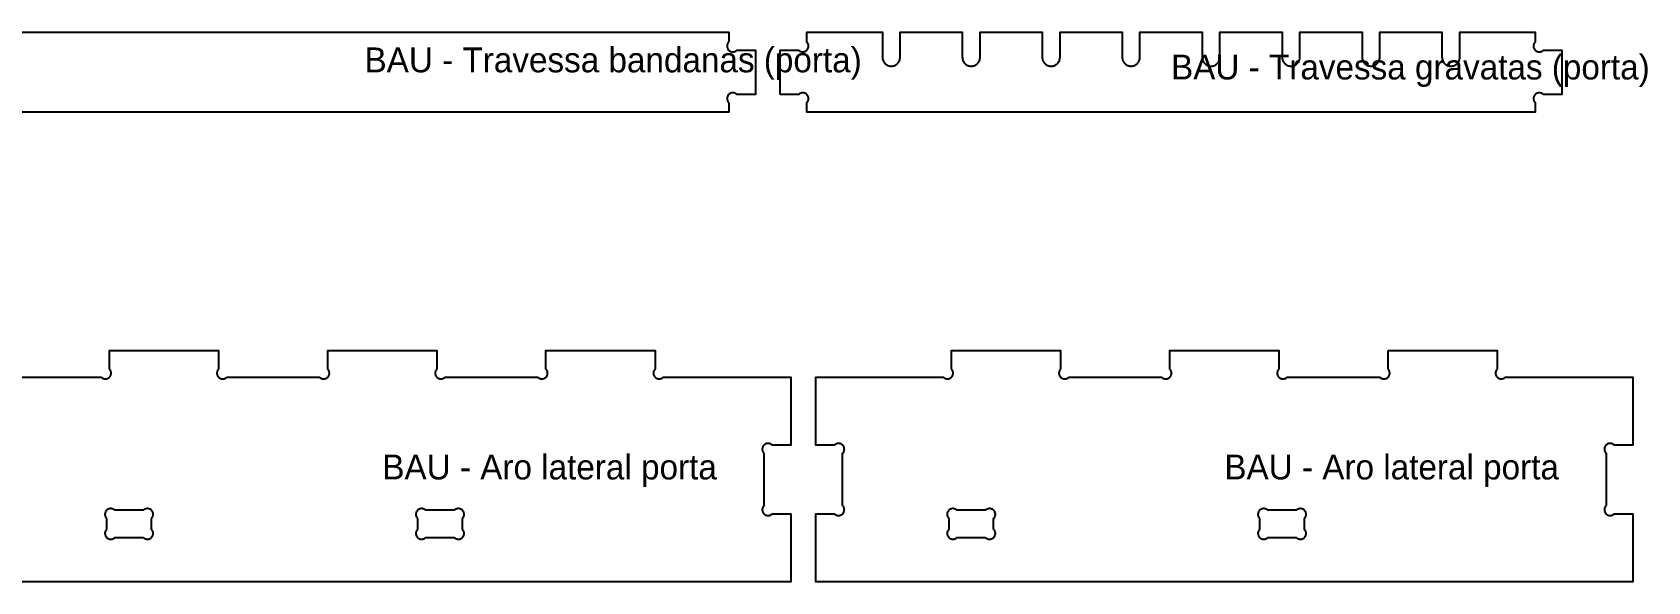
# Model space of a CAD drawing. Header units: millimetres. Extents: x 0 to 2750, y 0 to 1840.
# Drawn here: x 953 to 1862, y 466 to 775 of the extents above; entities that cross this region are included whole.
import ezdxf

# ---------------------------------------------------------------- set-up
doc = ezdxf.new("R2010")
doc.units = ezdxf.units.MM
for name, color, linetype in [('CORTE_EXTERNO', 1, 'Continuous'), ('CORTE_INTERNO', 5, 'Continuous'), ('ETIQUETAS_NAO_CORTAR', 8, 'Continuous')]:
    doc.layers.add(name, color=color, linetype=linetype)

msp = doc.modelspace()

# ---------------------------------------------------------------- linework, layer by layer
at = {"layer": 'CORTE_EXTERNO'}
for points in [[(935, 775), (1345, 775), (1345, 769.6), (1344.79, 769.36), (1344.6, 769.1), (1344.43, 768.83), (1344.3, 768.54), (1344.19, 768.24), (1344.11, 767.93), (1344.06, 767.62), (1344.05, 767.3), (1344.06, 766.98), (1344.11, 766.66), (1344.19, 766.35), (1344.3, 766.05), (1344.43, 765.77), (1344.6, 765.49), (1344.79, 765.24), (1345, 765), (1345.24, 764.79), (1345.49, 764.6), (1345.77, 764.43), (1346.05, 764.3), (1346.35, 764.19), (1346.66, 764.11), (1346.98, 764.06), (1347.3, 764.05), (1347.62, 764.06), (1347.93, 764.11), (1348.24, 764.19), (1348.54, 764.3), (1348.83, 764.43), (1349.1, 764.6), (1349.36, 764.79), (1349.6, 765), (1360, 765), (1360, 740), (1349.6, 740), (1349.36, 740.21), (1349.1, 740.4), (1348.83, 740.57), (1348.54, 740.7), (1348.24, 740.81), (1347.93, 740.89), (1347.62, 740.94), (1347.3, 740.95), (1346.98, 740.94), (1346.66, 740.89), (1346.35, 740.81), (1346.05, 740.7), (1345.77, 740.57), (1345.49, 740.4), (1345.24, 740.21), (1345, 740), (1344.79, 739.76), (1344.6, 739.51), (1344.43, 739.23), (1344.3, 738.95), (1344.19, 738.65), (1344.11, 738.34), (1344.06, 738.02), (1344.05, 737.7), (1344.06, 737.38), (1344.11, 737.07), (1344.19, 736.76), (1344.3, 736.46), (1344.43, 736.17), (1344.6, 735.9), (1344.79, 735.64), (1345, 735.4), (1345, 730), (935, 730)], [(920, 581), (991.83, 581), (992.07, 580.79), (992.32, 580.6), (992.6, 580.43), (992.89, 580.3), (993.19, 580.19), (993.5, 580.11), (993.81, 580.06), (994.13, 580.05), (994.45, 580.06), (994.76, 580.11), (995.07, 580.19), (995.37, 580.3), (995.66, 580.43), (995.94, 580.6), (996.19, 580.79), (996.43, 581), (996.64, 581.24), (996.83, 581.49), (997, 581.77), (997.13, 582.05), (997.24, 582.35), (997.32, 582.66), (997.36, 582.98), (997.38, 583.3), (997.36, 583.62), (997.32, 583.93), (997.24, 584.24), (997.13, 584.54), (997, 584.83), (996.83, 585.1), (996.64, 585.36), (996.43, 585.6), (996.43, 596), (1057.86, 596), (1057.86, 585.6), (1057.64, 585.36), (1057.45, 585.1), (1057.29, 584.83), (1057.15, 584.54), (1057.05, 584.24), (1056.97, 583.93), (1056.92, 583.62), (1056.91, 583.3), (1056.92, 582.98), (1056.97, 582.66), (1057.05, 582.35), (1057.15, 582.05), (1057.29, 581.77), (1057.45, 581.49), (1057.64, 581.24), (1057.86, 581), (1058.09, 580.79), (1058.35, 580.6), (1058.62, 580.43), (1058.91, 580.3), (1059.21, 580.19), (1059.52, 580.11), (1059.84, 580.06), (1060.16, 580.05), (1060.47, 580.06), (1060.79, 580.11), (1061.1, 580.19), (1061.4, 580.3), (1061.69, 580.43), (1061.96, 580.6), (1062.22, 580.79), (1062.45, 581), (1114.69, 581), (1114.93, 580.79), (1115.18, 580.6), (1115.46, 580.43), (1115.74, 580.3), (1116.04, 580.19), (1116.35, 580.11), (1116.67, 580.06), (1116.99, 580.05), (1117.31, 580.06), (1117.62, 580.11), (1117.93, 580.19), (1118.23, 580.3), (1118.52, 580.43), (1118.79, 580.6), (1119.05, 580.79), (1119.29, 581), (1119.5, 581.24), (1119.69, 581.49), (1119.85, 581.77), (1119.99, 582.05), (1120.1, 582.35), (1120.18, 582.66), (1120.22, 582.98), (1120.24, 583.3), (1120.22, 583.62), (1120.18, 583.93), (1120.1, 584.24), (1119.99, 584.54), (1119.85, 584.83), (1119.69, 585.1), (1119.5, 585.36), (1119.29, 585.6), (1119.29, 596), (1180.71, 596), (1180.71, 585.6), (1180.5, 585.36), (1180.31, 585.1), (1180.15, 584.83), (1180.01, 584.54), (1179.9, 584.24), (1179.82, 583.93), (1179.78, 583.62), (1179.76, 583.3), (1179.78, 582.98), (1179.82, 582.66), (1179.9, 582.35), (1180.01, 582.05), (1180.15, 581.77), (1180.31, 581.49), (1180.5, 581.24), (1180.71, 581), (1180.95, 580.79), (1181.21, 580.6), (1181.48, 580.43), (1181.77, 580.3), (1182.07, 580.19), (1182.38, 580.11), (1182.69, 580.06), (1183.01, 580.05), (1183.33, 580.06), (1183.65, 580.11), (1183.96, 580.19), (1184.26, 580.3), (1184.54, 580.43), (1184.82, 580.6), (1185.07, 580.79), (1185.31, 581), (1237.55, 581), (1237.78, 580.79), (1238.04, 580.6), (1238.31, 580.43), (1238.6, 580.3), (1238.9, 580.19), (1239.21, 580.11), (1239.53, 580.06), (1239.84, 580.05), (1240.16, 580.06), (1240.48, 580.11), (1240.79, 580.19), (1241.09, 580.3), (1241.38, 580.43), (1241.65, 580.6), (1241.91, 580.79), (1242.14, 581), (1242.36, 581.24), (1242.55, 581.49), (1242.71, 581.77), (1242.85, 582.05), (1242.95, 582.35), (1243.03, 582.66), (1243.08, 582.98), (1243.09, 583.3), (1243.08, 583.62), (1243.03, 583.93), (1242.95, 584.24), (1242.85, 584.54), (1242.71, 584.83), (1242.55, 585.1), (1242.36, 585.36), (1242.14, 585.6), (1242.14, 596), (1242.14, 596), (1303.57, 596), (1303.57, 585.6), (1303.36, 585.36), (1303.17, 585.1), (1303, 584.83), (1302.87, 584.54), (1302.76, 584.24), (1302.68, 583.93), (1302.64, 583.62), (1302.62, 583.3), (1302.64, 582.98), (1302.68, 582.66), (1302.76, 582.35), (1302.87, 582.05), (1303, 581.77), (1303.17, 581.49), (1303.36, 581.24), (1303.57, 581), (1303.81, 580.79), (1304.06, 580.6), (1304.34, 580.43), (1304.63, 580.3), (1304.93, 580.19), (1305.24, 580.11), (1305.55, 580.06), (1305.87, 580.05), (1306.19, 580.06), (1306.5, 580.11), (1306.81, 580.19), (1307.11, 580.3), (1307.4, 580.43), (1307.68, 580.6), (1307.93, 580.79), (1308.17, 581), (1380, 581), (1380, 542.82), (1369.45, 542.82), (1369.21, 543.03), (1368.95, 543.22), (1368.68, 543.38), (1368.39, 543.52), (1368.09, 543.63), (1367.78, 543.71), (1367.47, 543.75), (1367.15, 543.77), (1366.83, 543.75), (1366.51, 543.71), (1366.2, 543.63), (1365.9, 543.52), (1365.62, 543.38), (1365.34, 543.22), (1365.09, 543.03), (1364.85, 542.82), (1364.64, 542.58), (1364.45, 542.32), (1364.28, 542.05), (1364.15, 541.76), (1364.04, 541.46), (1363.96, 541.15), (1363.91, 540.84), (1363.9, 540.52), (1363.91, 540.2), (1363.96, 539.88), (1364.04, 539.58), (1364.15, 539.27), (1364.28, 538.99), (1364.45, 538.71), (1364.64, 538.46), (1364.85, 538.22), (1364.85, 538.22), (1364.85, 508.78), (1364.85, 508.78), (1364.64, 508.54), (1364.45, 508.29), (1364.28, 508.01), (1364.15, 507.73), (1364.04, 507.42), (1363.96, 507.12), (1363.91, 506.8), (1363.9, 506.48), (1363.91, 506.16), (1363.96, 505.85), (1364.04, 505.54), (1364.15, 505.24), (1364.28, 504.95), (1364.45, 504.68), (1364.64, 504.42), (1364.85, 504.18), (1365.09, 503.97), (1365.34, 503.78), (1365.62, 503.62), (1365.9, 503.48), (1366.2, 503.37), (1366.51, 503.29), (1366.83, 503.25), (1367.15, 503.23), (1367.47, 503.25), (1367.78, 503.29), (1368.09, 503.37), (1368.39, 503.48), (1368.68, 503.62), (1368.95, 503.78), (1369.21, 503.97), (1369.45, 504.18), (1380, 504.18), (1380, 466), (920, 466)]]:
    msp.add_lwpolyline(points, dxfattribs=at)
for points in [[(1374, 740), (1374, 765), (1384.4, 765), (1384.64, 764.79), (1384.9, 764.6), (1385.17, 764.43), (1385.46, 764.3), (1385.76, 764.19), (1386.07, 764.11), (1386.38, 764.06), (1386.7, 764.05), (1387.02, 764.06), (1387.34, 764.11), (1387.65, 764.19), (1387.95, 764.3), (1388.23, 764.43), (1388.51, 764.6), (1388.76, 764.79), (1389, 765), (1389.21, 765.24), (1389.4, 765.49), (1389.57, 765.77), (1389.7, 766.05), (1389.81, 766.35), (1389.89, 766.66), (1389.94, 766.98), (1389.95, 767.3), (1389.94, 767.62), (1389.89, 767.93), (1389.81, 768.24), (1389.7, 768.54), (1389.57, 768.83), (1389.4, 769.1), (1389.21, 769.36), (1389, 769.6), (1389, 775), (1431.5, 775), (1431.5, 761), (1431.52, 760.51), (1431.6, 760.02), (1431.72, 759.55), (1431.88, 759.09), (1432.09, 758.64), (1432.34, 758.22), (1432.63, 757.83), (1432.96, 757.46), (1433.33, 757.13), (1433.72, 756.84), (1434.14, 756.59), (1434.59, 756.38), (1435.05, 756.22), (1435.52, 756.1), (1436.01, 756.02), (1436.5, 756), (1436.99, 756.02), (1437.48, 756.1), (1437.95, 756.22), (1438.41, 756.38), (1438.86, 756.59), (1439.28, 756.84), (1439.67, 757.13), (1440.04, 757.46), (1440.37, 757.83), (1440.66, 758.22), (1440.91, 758.64), (1441.12, 759.09), (1441.28, 759.55), (1441.4, 760.02), (1441.48, 760.51), (1441.5, 761), (1441.5, 775), (1476.5, 775), (1476.5, 761), (1476.52, 760.51), (1476.6, 760.02), (1476.72, 759.55), (1476.88, 759.09), (1477.09, 758.64), (1477.34, 758.22), (1477.63, 757.83), (1477.96, 757.46), (1478.33, 757.13), (1478.72, 756.84), (1479.14, 756.59), (1479.59, 756.38), (1480.05, 756.22), (1480.52, 756.1), (1481.01, 756.02), (1481.5, 756), (1481.99, 756.02), (1482.48, 756.1), (1482.95, 756.22), (1483.41, 756.38), (1483.86, 756.59), (1484.28, 756.84), (1484.67, 757.13), (1485.04, 757.46), (1485.37, 757.83), (1485.66, 758.22), (1485.91, 758.64), (1486.12, 759.09), (1486.28, 759.55), (1486.4, 760.02), (1486.48, 760.51), (1486.5, 761), (1486.5, 775), (1521.5, 775), (1521.5, 761), (1521.52, 760.51), (1521.6, 760.02), (1521.72, 759.55), (1521.88, 759.09), (1522.09, 758.64), (1522.34, 758.22), (1522.63, 757.83), (1522.96, 757.46), (1523.33, 757.13), (1523.72, 756.84), (1524.14, 756.59), (1524.59, 756.38), (1525.05, 756.22), (1525.52, 756.1), (1526.01, 756.02), (1526.5, 756), (1526.99, 756.02), (1527.48, 756.1), (1527.95, 756.22), (1528.41, 756.38), (1528.86, 756.59), (1529.28, 756.84), (1529.67, 757.13), (1530.04, 757.46), (1530.37, 757.83), (1530.66, 758.22), (1530.91, 758.64), (1531.12, 759.09), (1531.28, 759.55), (1531.4, 760.02), (1531.48, 760.51), (1531.5, 761), (1531.5, 775), (1566.5, 775), (1566.5, 761), (1566.52, 760.51), (1566.6, 760.02), (1566.72, 759.55), (1566.88, 759.09), (1567.09, 758.64), (1567.34, 758.22), (1567.63, 757.83), (1567.96, 757.46), (1568.33, 757.13), (1568.72, 756.84), (1569.14, 756.59), (1569.59, 756.38), (1570.05, 756.22), (1570.52, 756.1), (1571.01, 756.02), (1571.5, 756), (1571.99, 756.02), (1572.48, 756.1), (1572.95, 756.22), (1573.41, 756.38), (1573.86, 756.59), (1574.28, 756.84), (1574.67, 757.13), (1575.04, 757.46), (1575.37, 757.83), (1575.66, 758.22), (1575.91, 758.64), (1576.12, 759.09), (1576.28, 759.55), (1576.4, 760.02), (1576.48, 760.51), (1576.5, 761), (1576.5, 775), (1611.5, 775), (1611.5, 761), (1611.52, 760.51), (1611.6, 760.02), (1611.72, 759.55), (1611.88, 759.09), (1612.09, 758.64), (1612.34, 758.22), (1612.63, 757.83), (1612.96, 757.46), (1613.33, 757.13), (1613.72, 756.84), (1614.14, 756.59), (1614.59, 756.38), (1615.05, 756.22), (1615.52, 756.1), (1616.01, 756.02), (1616.5, 756), (1616.99, 756.02), (1617.48, 756.1), (1617.95, 756.22), (1618.41, 756.38), (1618.86, 756.59), (1619.28, 756.84), (1619.67, 757.13), (1620.04, 757.46), (1620.37, 757.83), (1620.66, 758.22), (1620.91, 758.64), (1621.12, 759.09), (1621.28, 759.55), (1621.4, 760.02), (1621.48, 760.51), (1621.5, 761), (1621.5, 775), (1656.5, 775), (1656.5, 761), (1656.52, 760.51), (1656.6, 760.02), (1656.72, 759.55), (1656.88, 759.09), (1657.09, 758.64), (1657.34, 758.22), (1657.63, 757.83), (1657.96, 757.46), (1658.33, 757.13), (1658.72, 756.84), (1659.14, 756.59), (1659.59, 756.38), (1660.05, 756.22), (1660.52, 756.1), (1661.01, 756.02), (1661.5, 756), (1661.99, 756.02), (1662.48, 756.1), (1662.95, 756.22), (1663.41, 756.38), (1663.86, 756.59), (1664.28, 756.84), (1664.67, 757.13), (1665.04, 757.46), (1665.37, 757.83), (1665.66, 758.22), (1665.91, 758.64), (1666.12, 759.09), (1666.28, 759.55), (1666.4, 760.02), (1666.48, 760.51), (1666.5, 761), (1666.5, 775), (1701.5, 775), (1701.5, 761), (1701.52, 760.51), (1701.6, 760.02), (1701.72, 759.55), (1701.88, 759.09), (1702.09, 758.64), (1702.34, 758.22), (1702.63, 757.83), (1702.96, 757.46), (1703.33, 757.13), (1703.72, 756.84), (1704.14, 756.59), (1704.59, 756.38), (1705.05, 756.22), (1705.52, 756.1), (1706.01, 756.02), (1706.5, 756), (1706.99, 756.02), (1707.48, 756.1), (1707.95, 756.22), (1708.41, 756.38), (1708.86, 756.59), (1709.28, 756.84), (1709.67, 757.13), (1710.04, 757.46), (1710.37, 757.83), (1710.66, 758.22), (1710.91, 758.64), (1711.12, 759.09), (1711.28, 759.55), (1711.4, 760.02), (1711.48, 760.51), (1711.5, 761), (1711.5, 775), (1746.5, 775), (1746.5, 761), (1746.52, 760.51), (1746.6, 760.02), (1746.72, 759.55), (1746.88, 759.09), (1747.09, 758.64), (1747.34, 758.22), (1747.63, 757.83), (1747.96, 757.46), (1748.33, 757.13), (1748.72, 756.84), (1749.14, 756.59), (1749.59, 756.38), (1750.05, 756.22), (1750.52, 756.1), (1751.01, 756.02), (1751.5, 756), (1751.99, 756.02), (1752.48, 756.1), (1752.95, 756.22), (1753.41, 756.38), (1753.86, 756.59), (1754.28, 756.84), (1754.67, 757.13), (1755.04, 757.46), (1755.37, 757.83), (1755.66, 758.22), (1755.91, 758.64), (1756.12, 759.09), (1756.28, 759.55), (1756.4, 760.02), (1756.48, 760.51), (1756.5, 761), (1756.5, 775), (1799, 775), (1799, 769.6), (1798.79, 769.36), (1798.6, 769.1), (1798.43, 768.83), (1798.3, 768.54), (1798.19, 768.24), (1798.11, 767.93), (1798.06, 767.62), (1798.05, 767.3), (1798.06, 766.98), (1798.11, 766.66), (1798.19, 766.35), (1798.3, 766.05), (1798.43, 765.77), (1798.6, 765.49), (1798.79, 765.24), (1799, 765), (1799.24, 764.79), (1799.49, 764.6), (1799.77, 764.43), (1800.05, 764.3), (1800.35, 764.19), (1800.66, 764.11), (1800.98, 764.06), (1801.3, 764.05), (1801.62, 764.06), (1801.93, 764.11), (1802.24, 764.19), (1802.54, 764.3), (1802.83, 764.43), (1803.1, 764.6), (1803.36, 764.79), (1803.6, 765), (1814, 765), (1814, 740), (1803.6, 740), (1803.36, 740.21), (1803.1, 740.4), (1802.83, 740.57), (1802.54, 740.7), (1802.24, 740.81), (1801.93, 740.89), (1801.62, 740.94), (1801.3, 740.95), (1800.98, 740.94), (1800.66, 740.89), (1800.35, 740.81), (1800.05, 740.7), (1799.77, 740.57), (1799.49, 740.4), (1799.24, 740.21), (1799, 740), (1798.79, 739.76), (1798.6, 739.51), (1798.43, 739.23), (1798.3, 738.95), (1798.19, 738.65), (1798.11, 738.34), (1798.06, 738.02), (1798.05, 737.7), (1798.06, 737.38), (1798.11, 737.07), (1798.19, 736.76), (1798.3, 736.46), (1798.43, 736.17), (1798.6, 735.9), (1798.79, 735.64), (1799, 735.4), (1799, 730), (1389, 730), (1389, 735.4), (1389.21, 735.64), (1389.4, 735.9), (1389.57, 736.17), (1389.7, 736.46), (1389.81, 736.76), (1389.89, 737.07), (1389.94, 737.38), (1389.95, 737.7), (1389.94, 738.02), (1389.89, 738.34), (1389.81, 738.65), (1389.7, 738.95), (1389.57, 739.23), (1389.4, 739.51), (1389.21, 739.76), (1389, 740), (1389, 740), (1389, 740), (1388.76, 740.21), (1388.51, 740.4), (1388.23, 740.57), (1387.95, 740.7), (1387.65, 740.81), (1387.34, 740.89), (1387.02, 740.94), (1386.7, 740.95), (1386.38, 740.94), (1386.07, 740.89), (1385.76, 740.81), (1385.46, 740.7), (1385.17, 740.57), (1384.9, 740.4), (1384.64, 740.21), (1384.4, 740), (1374, 740)], [(1716.14, 596), (1777.57, 596), (1777.57, 585.6), (1777.36, 585.36), (1777.17, 585.1), (1777, 584.83), (1776.87, 584.54), (1776.76, 584.24), (1776.68, 583.93), (1776.64, 583.62), (1776.62, 583.3), (1776.64, 582.98), (1776.68, 582.66), (1776.76, 582.35), (1776.87, 582.05), (1777, 581.77), (1777.17, 581.49), (1777.36, 581.24), (1777.57, 581), (1777.81, 580.79), (1778.06, 580.6), (1778.34, 580.43), (1778.63, 580.3), (1778.93, 580.19), (1779.24, 580.11), (1779.55, 580.06), (1779.87, 580.05), (1780.19, 580.06), (1780.5, 580.11), (1780.81, 580.19), (1781.11, 580.3), (1781.4, 580.43), (1781.68, 580.6), (1781.93, 580.79), (1782.17, 581), (1854, 581), (1854, 542.82), (1843.45, 542.82), (1843.21, 543.03), (1842.95, 543.22), (1842.68, 543.38), (1842.39, 543.52), (1842.09, 543.63), (1841.78, 543.71), (1841.47, 543.75), (1841.15, 543.77), (1840.83, 543.75), (1840.51, 543.71), (1840.2, 543.63), (1839.9, 543.52), (1839.62, 543.38), (1839.34, 543.22), (1839.09, 543.03), (1838.85, 542.82), (1838.64, 542.58), (1838.45, 542.32), (1838.28, 542.05), (1838.15, 541.76), (1838.04, 541.46), (1837.96, 541.15), (1837.91, 540.84), (1837.9, 540.52), (1837.91, 540.2), (1837.96, 539.88), (1838.04, 539.58), (1838.15, 539.27), (1838.28, 538.99), (1838.45, 538.71), (1838.64, 538.46), (1838.85, 538.22), (1838.85, 538.22), (1838.85, 508.78), (1838.85, 508.78), (1838.64, 508.54), (1838.45, 508.29), (1838.28, 508.01), (1838.15, 507.73), (1838.04, 507.42), (1837.96, 507.12), (1837.91, 506.8), (1837.9, 506.48), (1837.91, 506.16), (1837.96, 505.85), (1838.04, 505.54), (1838.15, 505.24), (1838.28, 504.95), (1838.45, 504.68), (1838.64, 504.42), (1838.85, 504.18), (1839.09, 503.97), (1839.34, 503.78), (1839.62, 503.62), (1839.9, 503.48), (1840.2, 503.37), (1840.51, 503.29), (1840.83, 503.25), (1841.15, 503.23), (1841.47, 503.25), (1841.78, 503.29), (1842.09, 503.37), (1842.39, 503.48), (1842.68, 503.62), (1842.95, 503.78), (1843.21, 503.97), (1843.45, 504.18), (1854, 504.18), (1854, 466), (1394, 466), (1394, 504.18), (1404.55, 504.18), (1404.79, 503.97), (1405.05, 503.78), (1405.32, 503.62), (1405.61, 503.48), (1405.91, 503.37), (1406.22, 503.29), (1406.53, 503.25), (1406.85, 503.23), (1407.17, 503.25), (1407.49, 503.29), (1407.8, 503.37), (1408.1, 503.48), (1408.38, 503.62), (1408.66, 503.78), (1408.91, 503.97), (1409.15, 504.18), (1409.36, 504.42), (1409.55, 504.68), (1409.72, 504.95), (1409.85, 505.24), (1409.96, 505.54), (1410.04, 505.85), (1410.09, 506.16), (1410.1, 506.48), (1410.09, 506.8), (1410.04, 507.12), (1409.96, 507.42), (1409.85, 507.73), (1409.72, 508.01), (1409.55, 508.29), (1409.36, 508.54), (1409.15, 508.78), (1409.15, 538.22), (1409.36, 538.46), (1409.55, 538.71), (1409.72, 538.99), (1409.85, 539.27), (1409.96, 539.58), (1410.04, 539.88), (1410.09, 540.2), (1410.1, 540.52), (1410.09, 540.84), (1410.04, 541.15), (1409.96, 541.46), (1409.85, 541.76), (1409.72, 542.05), (1409.55, 542.32), (1409.36, 542.58), (1409.15, 542.82), (1408.91, 543.03), (1408.66, 543.22), (1408.38, 543.38), (1408.1, 543.52), (1407.8, 543.63), (1407.49, 543.71), (1407.17, 543.75), (1406.85, 543.77), (1406.53, 543.75), (1406.22, 543.71), (1405.91, 543.63), (1405.61, 543.52), (1405.32, 543.38), (1405.05, 543.22), (1404.79, 543.03), (1404.55, 542.82), (1394, 542.82), (1394, 581), (1465.83, 581), (1466.07, 580.79), (1466.32, 580.6), (1466.6, 580.43), (1466.89, 580.3), (1467.19, 580.19), (1467.5, 580.11), (1467.81, 580.06), (1468.13, 580.05), (1468.45, 580.06), (1468.76, 580.11), (1469.07, 580.19), (1469.37, 580.3), (1469.66, 580.43), (1469.94, 580.6), (1470.19, 580.79), (1470.43, 581), (1470.64, 581.24), (1470.83, 581.49), (1471, 581.77), (1471.13, 582.05), (1471.24, 582.35), (1471.32, 582.66), (1471.36, 582.98), (1471.38, 583.3), (1471.36, 583.62), (1471.32, 583.93), (1471.24, 584.24), (1471.13, 584.54), (1471, 584.83), (1470.83, 585.1), (1470.64, 585.36), (1470.43, 585.6), (1470.43, 596), (1531.86, 596), (1531.86, 585.6), (1531.64, 585.36), (1531.45, 585.1), (1531.29, 584.83), (1531.15, 584.54), (1531.05, 584.24), (1530.97, 583.93), (1530.92, 583.62), (1530.91, 583.3), (1530.92, 582.98), (1530.97, 582.66), (1531.05, 582.35), (1531.15, 582.05), (1531.29, 581.77), (1531.45, 581.49), (1531.64, 581.24), (1531.86, 581), (1532.09, 580.79), (1532.35, 580.6), (1532.62, 580.43), (1532.91, 580.3), (1533.21, 580.19), (1533.52, 580.11), (1533.84, 580.06), (1534.16, 580.05), (1534.47, 580.06), (1534.79, 580.11), (1535.1, 580.19), (1535.4, 580.3), (1535.69, 580.43), (1535.96, 580.6), (1536.22, 580.79), (1536.45, 581), (1588.69, 581), (1588.93, 580.79), (1589.18, 580.6), (1589.46, 580.43), (1589.74, 580.3), (1590.04, 580.19), (1590.35, 580.11), (1590.67, 580.06), (1590.99, 580.05), (1591.31, 580.06), (1591.62, 580.11), (1591.93, 580.19), (1592.23, 580.3), (1592.52, 580.43), (1592.79, 580.6), (1593.05, 580.79), (1593.29, 581), (1593.5, 581.24), (1593.69, 581.49), (1593.85, 581.77), (1593.99, 582.05), (1594.1, 582.35), (1594.18, 582.66), (1594.22, 582.98), (1594.24, 583.3), (1594.22, 583.62), (1594.18, 583.93), (1594.1, 584.24), (1593.99, 584.54), (1593.85, 584.83), (1593.69, 585.1), (1593.5, 585.36), (1593.29, 585.6), (1593.29, 596), (1654.71, 596), (1654.71, 585.6), (1654.5, 585.36), (1654.31, 585.1), (1654.15, 584.83), (1654.01, 584.54), (1653.9, 584.24), (1653.82, 583.93), (1653.78, 583.62), (1653.76, 583.3), (1653.78, 582.98), (1653.82, 582.66), (1653.9, 582.35), (1654.01, 582.05), (1654.15, 581.77), (1654.31, 581.49), (1654.5, 581.24), (1654.71, 581), (1654.95, 580.79), (1655.21, 580.6), (1655.48, 580.43), (1655.77, 580.3), (1656.07, 580.19), (1656.38, 580.11), (1656.69, 580.06), (1657.01, 580.05), (1657.33, 580.06), (1657.65, 580.11), (1657.96, 580.19), (1658.26, 580.3), (1658.54, 580.43), (1658.82, 580.6), (1659.07, 580.79), (1659.31, 581), (1711.55, 581), (1711.78, 580.79), (1712.04, 580.6), (1712.31, 580.43), (1712.6, 580.3), (1712.9, 580.19), (1713.21, 580.11), (1713.53, 580.06), (1713.84, 580.05), (1714.16, 580.06), (1714.48, 580.11), (1714.79, 580.19), (1715.09, 580.3), (1715.38, 580.43), (1715.65, 580.6), (1715.91, 580.79), (1716.14, 581), (1716.36, 581.24), (1716.55, 581.49), (1716.71, 581.77), (1716.85, 582.05), (1716.95, 582.35), (1717.03, 582.66), (1717.08, 582.98), (1717.09, 583.3), (1717.08, 583.62), (1717.03, 583.93), (1716.95, 584.24), (1716.85, 584.54), (1716.71, 584.83), (1716.55, 585.1), (1716.36, 585.36), (1716.14, 585.6), (1716.14, 596)]]:
    msp.add_lwpolyline(points, close=True, dxfattribs=at)
at = {"layer": 'CORTE_INTERNO'}
for points in [[(1015.55, 490.85), (1015.79, 490.64), (1016.05, 490.45), (1016.32, 490.28), (1016.61, 490.15), (1016.91, 490.04), (1017.22, 489.96), (1017.53, 489.91), (1017.85, 489.9), (1018.17, 489.91), (1018.49, 489.96), (1018.8, 490.04), (1019.1, 490.15), (1019.38, 490.28), (1019.66, 490.45), (1019.91, 490.64), (1020.15, 490.85), (1020.36, 491.09), (1020.55, 491.34), (1020.72, 491.62), (1020.85, 491.9), (1020.96, 492.2), (1021.04, 492.51), (1021.09, 492.83), (1021.1, 493.15), (1021.09, 493.47), (1021.04, 493.78), (1020.96, 494.09), (1020.85, 494.39), (1020.72, 494.68), (1020.55, 494.95), (1020.36, 495.21), (1020.15, 495.45), (1020.15, 501.55), (1020.36, 501.79), (1020.55, 502.05), (1020.72, 502.32), (1020.85, 502.61), (1020.96, 502.91), (1021.04, 503.22), (1021.09, 503.53), (1021.1, 503.85), (1021.09, 504.17), (1021.04, 504.49), (1020.96, 504.8), (1020.85, 505.1), (1020.72, 505.38), (1020.55, 505.66), (1020.36, 505.91), (1020.15, 506.15), (1019.91, 506.36), (1019.66, 506.55), (1019.38, 506.72), (1019.1, 506.85), (1018.8, 506.96), (1018.49, 507.04), (1018.17, 507.09), (1017.85, 507.1), (1017.53, 507.09), (1017.22, 507.04), (1016.91, 506.96), (1016.61, 506.85), (1016.32, 506.72), (1016.05, 506.55), (1015.79, 506.36), (1015.55, 506.15), (999.45, 506.15), (999.21, 506.36), (998.95, 506.55), (998.68, 506.72), (998.39, 506.85), (998.09, 506.96), (997.78, 507.04), (997.47, 507.09), (997.15, 507.1), (996.83, 507.09), (996.51, 507.04), (996.2, 506.96), (995.9, 506.85), (995.62, 506.72), (995.34, 506.55), (995.09, 506.36), (994.85, 506.15), (994.64, 505.91), (994.45, 505.66), (994.28, 505.38), (994.15, 505.1), (994.04, 504.8), (993.96, 504.49), (993.91, 504.17), (993.9, 503.85), (993.91, 503.53), (993.96, 503.22), (994.04, 502.91), (994.15, 502.61), (994.28, 502.32), (994.45, 502.05), (994.64, 501.79), (994.85, 501.55), (994.85, 495.45), (994.64, 495.21), (994.45, 494.95), (994.28, 494.68), (994.15, 494.39), (994.04, 494.09), (993.96, 493.78), (993.91, 493.47), (993.9, 493.15), (993.91, 492.83), (993.96, 492.51), (994.04, 492.2), (994.15, 491.9), (994.28, 491.62), (994.45, 491.34), (994.64, 491.09), (994.85, 490.85), (995.09, 490.64), (995.34, 490.45), (995.62, 490.28), (995.9, 490.15), (996.2, 490.04), (996.51, 489.96), (996.83, 489.91), (997.15, 489.9), (997.47, 489.91), (997.78, 489.96), (998.09, 490.04), (998.39, 490.15), (998.68, 490.28), (998.95, 490.45), (999.21, 490.64), (999.45, 490.85), (1015.55, 490.85)], [(1190.55, 490.85), (1190.79, 490.64), (1191.05, 490.45), (1191.32, 490.28), (1191.61, 490.15), (1191.91, 490.04), (1192.22, 489.96), (1192.53, 489.91), (1192.85, 489.9), (1193.17, 489.91), (1193.49, 489.96), (1193.8, 490.04), (1194.1, 490.15), (1194.38, 490.28), (1194.66, 490.45), (1194.91, 490.64), (1195.15, 490.85), (1195.36, 491.09), (1195.55, 491.34), (1195.72, 491.62), (1195.85, 491.9), (1195.96, 492.2), (1196.04, 492.51), (1196.09, 492.83), (1196.1, 493.15), (1196.09, 493.47), (1196.04, 493.78), (1195.96, 494.09), (1195.85, 494.39), (1195.72, 494.68), (1195.55, 494.95), (1195.36, 495.21), (1195.15, 495.45), (1195.15, 501.55), (1195.36, 501.79), (1195.55, 502.05), (1195.72, 502.32), (1195.85, 502.61), (1195.96, 502.91), (1196.04, 503.22), (1196.09, 503.53), (1196.1, 503.85), (1196.09, 504.17), (1196.04, 504.49), (1195.96, 504.8), (1195.85, 505.1), (1195.72, 505.38), (1195.55, 505.66), (1195.36, 505.91), (1195.15, 506.15), (1194.91, 506.36), (1194.66, 506.55), (1194.38, 506.72), (1194.1, 506.85), (1193.8, 506.96), (1193.49, 507.04), (1193.17, 507.09), (1192.85, 507.1), (1192.53, 507.09), (1192.22, 507.04), (1191.91, 506.96), (1191.61, 506.85), (1191.32, 506.72), (1191.05, 506.55), (1190.79, 506.36), (1190.55, 506.15), (1174.45, 506.15), (1174.21, 506.36), (1173.95, 506.55), (1173.68, 506.72), (1173.39, 506.85), (1173.09, 506.96), (1172.78, 507.04), (1172.47, 507.09), (1172.15, 507.1), (1171.83, 507.09), (1171.51, 507.04), (1171.2, 506.96), (1170.9, 506.85), (1170.62, 506.72), (1170.34, 506.55), (1170.09, 506.36), (1169.85, 506.15), (1169.64, 505.91), (1169.45, 505.66), (1169.28, 505.38), (1169.15, 505.1), (1169.04, 504.8), (1168.96, 504.49), (1168.91, 504.17), (1168.9, 503.85), (1168.91, 503.53), (1168.96, 503.22), (1169.04, 502.91), (1169.15, 502.61), (1169.28, 502.32), (1169.45, 502.05), (1169.64, 501.79), (1169.85, 501.55), (1169.85, 495.45), (1169.64, 495.21), (1169.45, 494.95), (1169.28, 494.68), (1169.15, 494.39), (1169.04, 494.09), (1168.96, 493.78), (1168.91, 493.47), (1168.9, 493.15), (1168.91, 492.83), (1168.96, 492.51), (1169.04, 492.2), (1169.15, 491.9), (1169.28, 491.62), (1169.45, 491.34), (1169.64, 491.09), (1169.85, 490.85), (1170.09, 490.64), (1170.34, 490.45), (1170.62, 490.28), (1170.9, 490.15), (1171.2, 490.04), (1171.51, 489.96), (1171.83, 489.91), (1172.15, 489.9), (1172.47, 489.91), (1172.78, 489.96), (1173.09, 490.04), (1173.39, 490.15), (1173.68, 490.28), (1173.95, 490.45), (1174.21, 490.64), (1174.45, 490.85), (1190.55, 490.85)], [(1489.55, 490.85), (1489.79, 490.64), (1490.05, 490.45), (1490.32, 490.28), (1490.61, 490.15), (1490.91, 490.04), (1491.22, 489.96), (1491.53, 489.91), (1491.85, 489.9), (1492.17, 489.91), (1492.49, 489.96), (1492.8, 490.04), (1493.1, 490.15), (1493.38, 490.28), (1493.66, 490.45), (1493.91, 490.64), (1494.15, 490.85), (1494.36, 491.09), (1494.55, 491.34), (1494.72, 491.62), (1494.85, 491.9), (1494.96, 492.2), (1495.04, 492.51), (1495.09, 492.83), (1495.1, 493.15), (1495.09, 493.47), (1495.04, 493.78), (1494.96, 494.09), (1494.85, 494.39), (1494.72, 494.68), (1494.55, 494.95), (1494.36, 495.21), (1494.15, 495.45), (1494.15, 501.55), (1494.36, 501.79), (1494.55, 502.05), (1494.72, 502.32), (1494.85, 502.61), (1494.96, 502.91), (1495.04, 503.22), (1495.09, 503.53), (1495.1, 503.85), (1495.09, 504.17), (1495.04, 504.49), (1494.96, 504.8), (1494.85, 505.1), (1494.72, 505.38), (1494.55, 505.66), (1494.36, 505.91), (1494.15, 506.15), (1493.91, 506.36), (1493.66, 506.55), (1493.38, 506.72), (1493.1, 506.85), (1492.8, 506.96), (1492.49, 507.04), (1492.17, 507.09), (1491.85, 507.1), (1491.53, 507.09), (1491.22, 507.04), (1490.91, 506.96), (1490.61, 506.85), (1490.32, 506.72), (1490.05, 506.55), (1489.79, 506.36), (1489.55, 506.15), (1473.45, 506.15), (1473.21, 506.36), (1472.95, 506.55), (1472.68, 506.72), (1472.39, 506.85), (1472.09, 506.96), (1471.78, 507.04), (1471.47, 507.09), (1471.15, 507.1), (1470.83, 507.09), (1470.51, 507.04), (1470.2, 506.96), (1469.9, 506.85), (1469.62, 506.72), (1469.34, 506.55), (1469.09, 506.36), (1468.85, 506.15), (1468.64, 505.91), (1468.45, 505.66), (1468.28, 505.38), (1468.15, 505.1), (1468.04, 504.8), (1467.96, 504.49), (1467.91, 504.17), (1467.9, 503.85), (1467.91, 503.53), (1467.96, 503.22), (1468.04, 502.91), (1468.15, 502.61), (1468.28, 502.32), (1468.45, 502.05), (1468.64, 501.79), (1468.85, 501.55), (1468.85, 495.45), (1468.64, 495.21), (1468.45, 494.95), (1468.28, 494.68), (1468.15, 494.39), (1468.04, 494.09), (1467.96, 493.78), (1467.91, 493.47), (1467.9, 493.15), (1467.91, 492.83), (1467.96, 492.51), (1468.04, 492.2), (1468.15, 491.9), (1468.28, 491.62), (1468.45, 491.34), (1468.64, 491.09), (1468.85, 490.85), (1469.09, 490.64), (1469.34, 490.45), (1469.62, 490.28), (1469.9, 490.15), (1470.2, 490.04), (1470.51, 489.96), (1470.83, 489.91), (1471.15, 489.9), (1471.47, 489.91), (1471.78, 489.96), (1472.09, 490.04), (1472.39, 490.15), (1472.68, 490.28), (1472.95, 490.45), (1473.21, 490.64), (1473.45, 490.85), (1489.55, 490.85)], [(1664.55, 490.85), (1664.79, 490.64), (1665.05, 490.45), (1665.32, 490.28), (1665.61, 490.15), (1665.91, 490.04), (1666.22, 489.96), (1666.53, 489.91), (1666.85, 489.9), (1667.17, 489.91), (1667.49, 489.96), (1667.8, 490.04), (1668.1, 490.15), (1668.38, 490.28), (1668.66, 490.45), (1668.91, 490.64), (1669.15, 490.85), (1669.36, 491.09), (1669.55, 491.34), (1669.72, 491.62), (1669.85, 491.9), (1669.96, 492.2), (1670.04, 492.51), (1670.09, 492.83), (1670.1, 493.15), (1670.09, 493.47), (1670.04, 493.78), (1669.96, 494.09), (1669.85, 494.39), (1669.72, 494.68), (1669.55, 494.95), (1669.36, 495.21), (1669.15, 495.45), (1669.15, 501.55), (1669.36, 501.79), (1669.55, 502.05), (1669.72, 502.32), (1669.85, 502.61), (1669.96, 502.91), (1670.04, 503.22), (1670.09, 503.53), (1670.1, 503.85), (1670.09, 504.17), (1670.04, 504.49), (1669.96, 504.8), (1669.85, 505.1), (1669.72, 505.38), (1669.55, 505.66), (1669.36, 505.91), (1669.15, 506.15), (1668.91, 506.36), (1668.66, 506.55), (1668.38, 506.72), (1668.1, 506.85), (1667.8, 506.96), (1667.49, 507.04), (1667.17, 507.09), (1666.85, 507.1), (1666.53, 507.09), (1666.22, 507.04), (1665.91, 506.96), (1665.61, 506.85), (1665.32, 506.72), (1665.05, 506.55), (1664.79, 506.36), (1664.55, 506.15), (1648.45, 506.15), (1648.21, 506.36), (1647.95, 506.55), (1647.68, 506.72), (1647.39, 506.85), (1647.09, 506.96), (1646.78, 507.04), (1646.47, 507.09), (1646.15, 507.1), (1645.83, 507.09), (1645.51, 507.04), (1645.2, 506.96), (1644.9, 506.85), (1644.62, 506.72), (1644.34, 506.55), (1644.09, 506.36), (1643.85, 506.15), (1643.64, 505.91), (1643.45, 505.66), (1643.28, 505.38), (1643.15, 505.1), (1643.04, 504.8), (1642.96, 504.49), (1642.91, 504.17), (1642.9, 503.85), (1642.91, 503.53), (1642.96, 503.22), (1643.04, 502.91), (1643.15, 502.61), (1643.28, 502.32), (1643.45, 502.05), (1643.64, 501.79), (1643.85, 501.55), (1643.85, 495.45), (1643.64, 495.21), (1643.45, 494.95), (1643.28, 494.68), (1643.15, 494.39), (1643.04, 494.09), (1642.96, 493.78), (1642.91, 493.47), (1642.9, 493.15), (1642.91, 492.83), (1642.96, 492.51), (1643.04, 492.2), (1643.15, 491.9), (1643.28, 491.62), (1643.45, 491.34), (1643.64, 491.09), (1643.85, 490.85), (1644.09, 490.64), (1644.34, 490.45), (1644.62, 490.28), (1644.9, 490.15), (1645.2, 490.04), (1645.51, 489.96), (1645.83, 489.91), (1646.15, 489.9), (1646.47, 489.91), (1646.78, 489.96), (1647.09, 490.04), (1647.39, 490.15), (1647.68, 490.28), (1647.95, 490.45), (1648.21, 490.64), (1648.45, 490.85), (1664.55, 490.85)]]:
    msp.add_lwpolyline(points, close=True, dxfattribs=at)

# ---------------------------------------------------------------- texts
at = {"layer": 'ETIQUETAS_NAO_CORTAR'}
for s, p in [('BAU - Travessa bandanas (porta)', (1140, 752.5)), ('BAU - Travessa gravatas (porta)', (1594, 748.48)), ('BAU - Aro lateral porta', (1150, 523.5)), ('BAU - Aro lateral porta', (1624, 523.5))]:
    msp.add_text(s, height=14, dxfattribs=at).set_placement(p)

doc.saveas('drawing.dxf')
